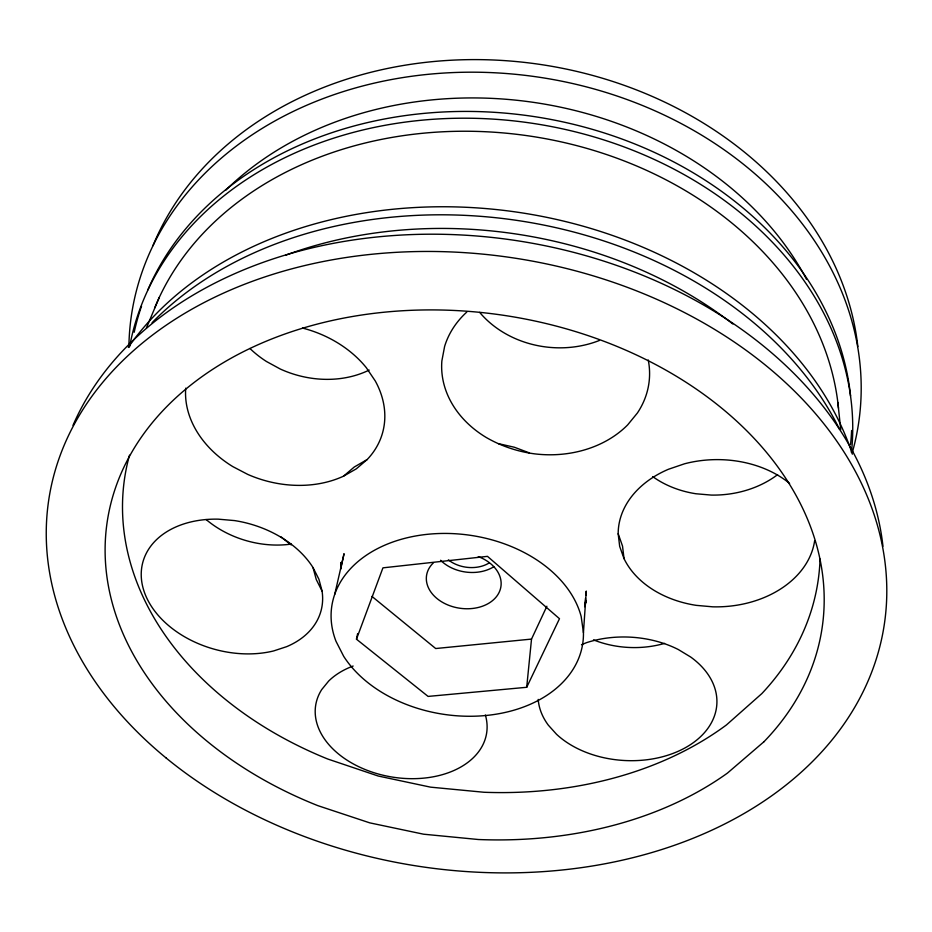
<?xml version="1.0" encoding="UTF-8"?>
<svg xmlns="http://www.w3.org/2000/svg" width="932" height="932" viewBox="0 0 932 932"><rect width="100%" height="100%" fill="white"/><g stroke="black" fill="none" stroke-linecap="round" stroke-linejoin="round"><path stroke-width="1.4" d="M583.444 632.63L581.172 616.518A126.857 90.486 8.4 0 0 427.881 534.269A126.857 90.486 8.4 0 0 335.986 641.263L343.687 656.326A126.857 90.486 8.4 0 0 486.318 715.461A126.857 90.486 8.4 0 0 583.444 632.63L586.275 591.063L585.832 595.338M357.632 633.62L356.467 639.201L428.091 696.414L526.697 687.292L531.52 639.084L546.886 606.231M584.818 605.299L585.541 598.181M334.739 594.313L344.048 553.701L340.681 569.114L340.902 562.509L341.03 568.275M584.667 606.732L586.368 600.359L584.923 604.437M356.467 639.201L382.935 567.844L487.483 556.357L559.48 618.708L526.697 687.292M146.441 327.866L159.325 297.296M185.736 388.143A101.378 78.498 16.9 0 0 232.767 466.583L247.737 474.4A101.378 78.498 16.9 0 0 343.524 476.17L354.242 467.025L367.15 459.558A101.378 78.498 16.9 0 0 375.27 380.967L366.299 367.674A101.378 78.498 16.9 0 0 302.527 328.064M367.15 459.558L356.339 468.819L343.524 476.17M581.486 644.711L586.484 642.672A89.507 61.745 3.3 0 1 678.321 649.534L690.647 657.002A89.507 61.745 3.3 0 1 686.511 747.068A89.507 61.745 3.3 0 1 556.532 734.276L548.319 725.154A89.507 61.745 3.3 0 1 538.195 699.396M531.52 639.084L435.698 648.532L371.961 596.41M498.41 443.644L514.406 447.255L529.108 452.801M313.024 567.588L318.919 579.261L322.076 591.109A92.35 65.124 15.3 0 1 286.648 646.668L273.647 650.932A92.35 65.124 15.3 0 1 145.672 595.571A92.35 65.124 15.3 0 1 218.263 519.159L234.584 520.592A92.35 65.124 15.3 0 1 313.024 567.588L316.274 579.553L322.076 591.109M814.615 540.886A98.512 73.628 -0.6 0 1 712.689 606.825L696.251 605.357A98.512 73.628 -0.6 0 1 624.009 558.594L619.675 546.397L618.184 533.745A98.512 73.628 -0.6 0 1 668.407 469.285L684.542 463.787A98.512 73.628 -0.6 0 1 789.614 483.428M618.184 533.745L622.529 546.094L624.009 558.594M837.845 402.449L840.757 429.734M154.677 307.933A352.051 277.538 8.4 0 1 529.003 135.944A352.051 277.538 8.4 0 1 838.485 408.193M777.591 474.656A91.266 71.846 -1.8 0 1 711.221 495.078L695.959 493.762A91.266 71.846 -1.8 0 1 652.691 476.59M291.32 544.067A85.93 64.133 16.2 0 1 206.123 519.532M369.177 370.074A93.724 76.238 18.2 0 1 280.264 369.014L266.47 361.5A93.724 76.238 18.2 0 1 249.951 348.498M648.241 359.973A104.151 84.544 5.8 0 1 637.395 413.004L627.69 424.864A104.151 84.544 5.8 0 1 534.758 453.872C517.621 451.659 501.09 446.09 486.143 437.423A104.151 84.544 5.8 0 1 441.861 360.964L444.611 346.448A104.151 84.544 5.8 0 1 466.85 312.01M489.323 562.858A30.01 22.345 8.4 0 1 448.35 559.887M285.693 255.182A379.452 283.934 8.4 0 1 732.867 323.998M225.591 190.338A342.545 274.812 8.4 0 1 806.576 279.414M152.079 322.717A393.339 294.547 8.4 0 1 520.662 220.966A393.339 294.547 8.4 0 1 839.464 429.174M72.999 425.342A417.187 306.978 8.4 0 1 514.942 240.386A417.187 306.978 8.4 0 1 882.953 546.234M128.29 347.38A390.997 294.081 8.4 0 1 518.099 212.298A390.997 294.081 8.4 0 1 852.361 454.175M134.185 332.27A362.886 287.289 8.4 0 1 141.536 306.127M147.85 289.875A362.886 287.289 8.4 0 1 533.815 116.535A362.886 287.289 8.4 0 1 850.567 395.937M851.603 430.502A362.886 287.289 8.4 0 1 850.532 444.611M128.884 347.45A367.558 295.234 8.4 0 1 536.937 76.902A367.558 295.234 8.4 0 1 852.372 452.288M129.641 346.611A364.901 287.848 8.4 0 1 530.914 123.082A364.901 287.848 8.4 0 1 851.417 452.474M820.055 558.979A350.514 260.704 8.4 0 1 761.863 693.571L726.471 724.921A350.514 260.704 8.4 0 1 483.953 792.258L430.584 787.156L378.182 776.018L327.773 759.032A350.514 260.704 8.4 0 1 129.49 455.166M152.93 245.733A363.62 294.023 8.4 0 1 538.02 64.122A363.62 294.023 8.4 0 1 857.848 346.588M291.134 544.882A311.276 251.081 8.4 0 1 281.161 536.948M485.374 715.019A86.606 58.506 9.5 0 1 393.001 777.183A86.606 58.506 9.5 0 1 321.703 689.598L328.716 681.001A86.606 58.506 9.5 0 1 353.146 666.031M599.497 340.425A96.031 81.701 5.3 0 1 479.642 312.36M664.574 643.383A83.461 61.034 2.7 0 1 593.486 639.865M478.291 556.602A37.595 27.459 8.4 0 1 496.989 595.944A37.595 27.459 8.4 0 1 444.133 603.225A37.595 27.459 8.4 0 1 433.462 562.777M493.82 566.738A36.709 27.319 8.4 0 1 440.591 560.272M763.891 741.802L727.449 773.094A361.371 262.509 8.4 0 1 478.349 839.511L423.571 834.198L369.736 822.851L317.917 805.667A361.371 262.509 8.4 0 1 145.089 431.959A361.371 262.509 8.4 0 1 646.971 360.078A361.371 262.509 8.4 0 1 763.891 741.802M166.211 758.066A422.394 307.84 8.4 0 0 871.303 673.125A422.394 307.84 8.4 0 0 362.059 255.345A422.394 307.84 8.4 0 0 166.211 758.066"/></g></svg>
